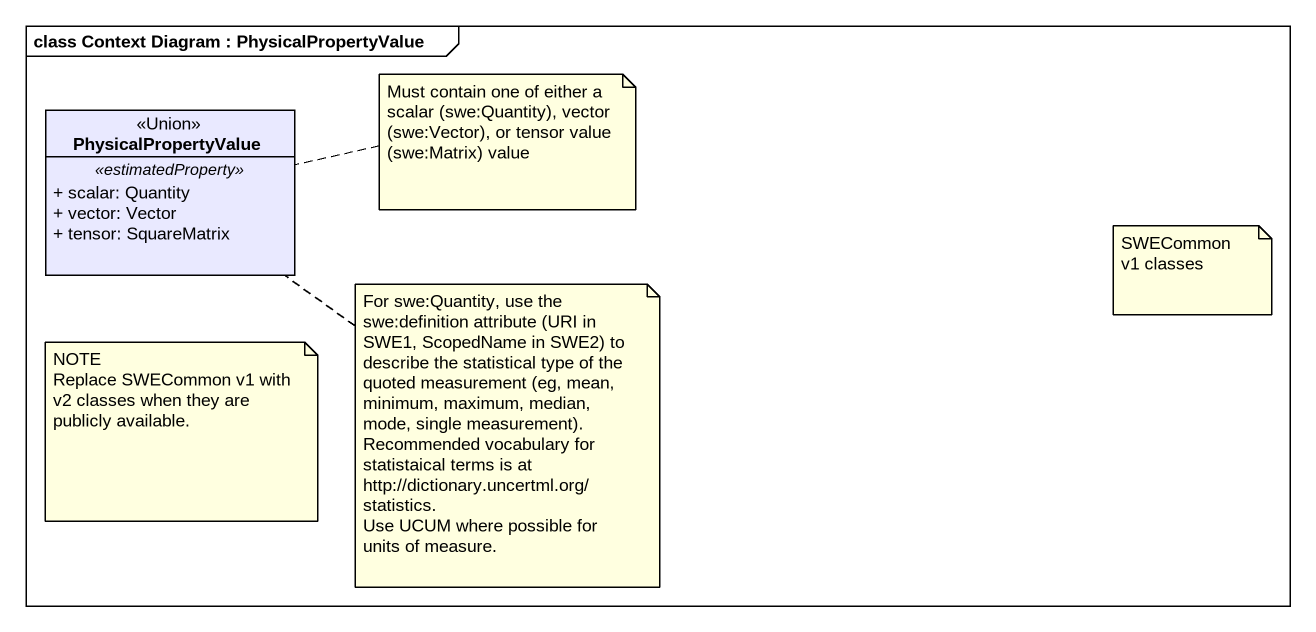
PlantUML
@startuml
mainframe class Context Diagram : PhysicalPropertyValue
hide circle
hide empty members
skinparam classAttributeIconSize 0
class PhysicalPropertyValue <<Union>> #E9E9FF {
  .. <<estimatedProperty>> ..
  + scalar: Quantity
  + vector: Vector
  + tensor: SquareMatrix
}
note right of PhysicalPropertyValue : Must contain one of either a scalar (swe:Quantity), vector (swe:Vector), or tensor value (swe:Matrix) value
note bottom of PhysicalPropertyValue
  For swe:Quantity, use the swe:definition attribute (URI in SWE1, ScopedName in SWE2) to describe the statistical type of the quoted measurement (eg, mean, minimum, maximum, median, mode, single measurement). Recommended vocabulary for statistaical terms is at http://dictionary.uncertml.org/statistics.
  Use UCUM where possible for units of measure.
end note
note as N3
  SWECommon v1 classes
end note
note as N4
  NOTE
  Replace SWECommon v1 with v2 classes when they are publicly available.
end note
@enduml
